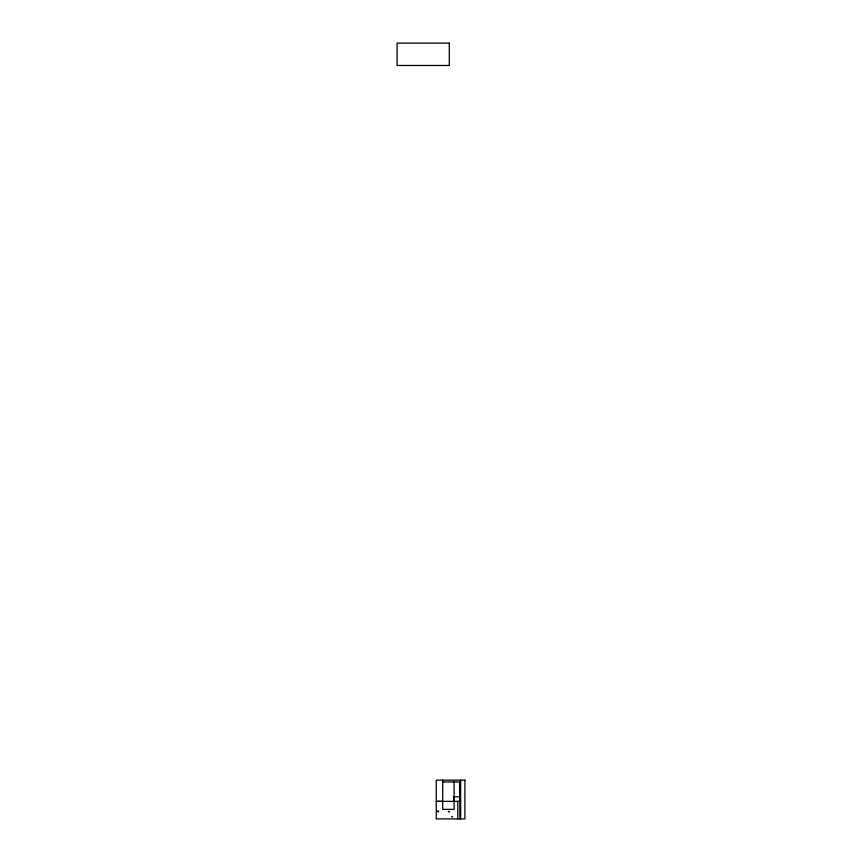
<?xml version="1.0" encoding="UTF-8"?>
<svg xmlns="http://www.w3.org/2000/svg" width="862" height="862" viewBox="0 0 862 862"><rect width="100%" height="100%" fill="white"/><g stroke="black" fill="none" stroke-linecap="round" stroke-linejoin="round"><path stroke-width="1.29" d="M448.402 811.357L448.994 812.09L449.608 811.422M451.526 816.756L452.722 816.756M442.702 781.963L460.631 781.963M453.293 796.833L459.888 796.833L459.845 781.963L459.845 818.9M442.702 801.369L436.269 801.369L459.845 801.358L459.834 796.844M454.102 796.833L454.102 801.326M460.631 780.153L460.631 818.9M457.776 801.337L457.776 818.9M454.102 781.963L454.102 809.375L442.712 809.375L442.702 780.153M437.605 811.422C439.081 813.394 438.812 809.461 437.627 811.304M449.307 43.1L397.091 43.1L397.091 65.48L449.307 65.48L449.307 43.1M464.909 780.153L436.269 780.153L436.269 818.9L464.909 818.9L464.909 780.153"/></g></svg>
